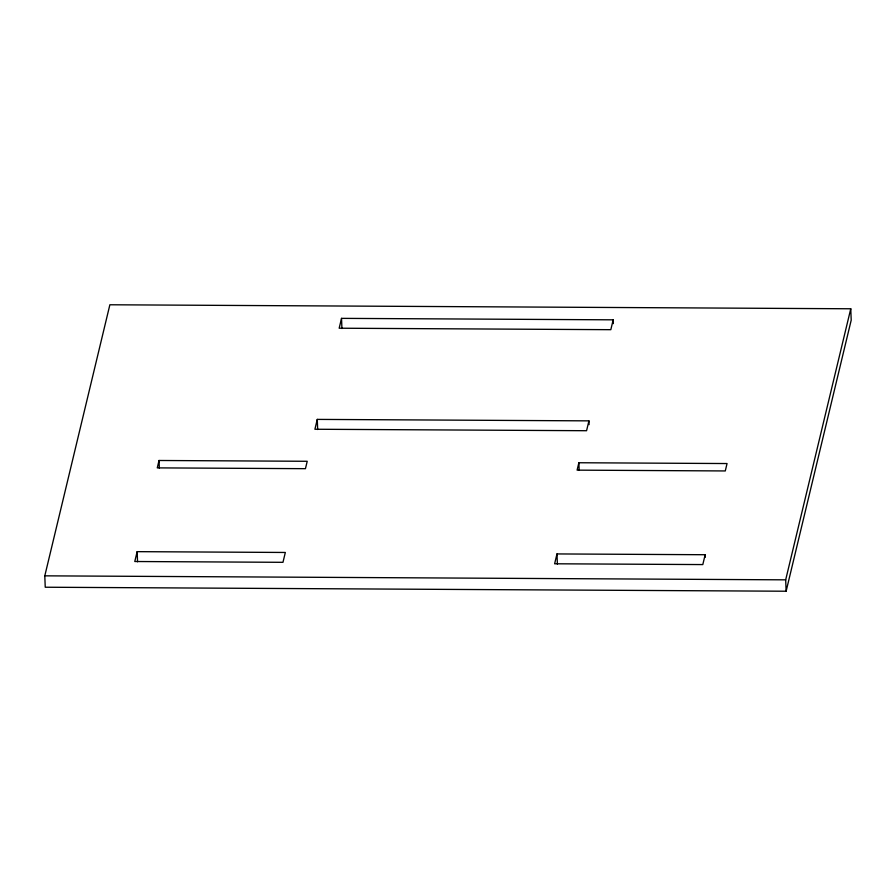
<?xml version="1.0" encoding="UTF-8"?>
<svg xmlns="http://www.w3.org/2000/svg" width="896" height="896" viewBox="0 0 896 896"><rect width="100%" height="100%" fill="white"/><g stroke="black" fill="none" stroke-linecap="round" stroke-linejoin="round"><path stroke-width="1.34" d="M44.8 575.837L109.872 304.774L850.763 308.773L851.2 320.163L786.128 591.226L45.237 587.227L44.8 575.837L785.68 579.835L850.763 308.773M137.155 551.656L134.781 561.512L282.968 562.318L285.331 552.462L137.155 551.656L137.547 561.781M159.04 460.488L157.27 467.88L305.446 468.675L307.216 461.283L159.04 460.488L159.331 468.082M317.274 419.395L314.91 429.251L586.566 430.718L588.93 420.862L317.274 419.395L317.666 429.52M341.533 318.36L339.17 328.216L610.826 329.683L613.189 319.827L341.533 318.36L341.925 328.485M556.987 553.93L554.624 563.786L702.8 564.581L705.163 554.725L556.987 553.93L557.379 564.054M578.872 462.75L577.102 470.142L725.278 470.949L727.048 463.546L578.872 462.75L579.174 470.344M785.68 579.835L786.128 591.226M705.163 554.725L705.264 557.256M613.189 319.827L613.334 323.624M588.93 420.862L589.075 424.659"/></g></svg>
